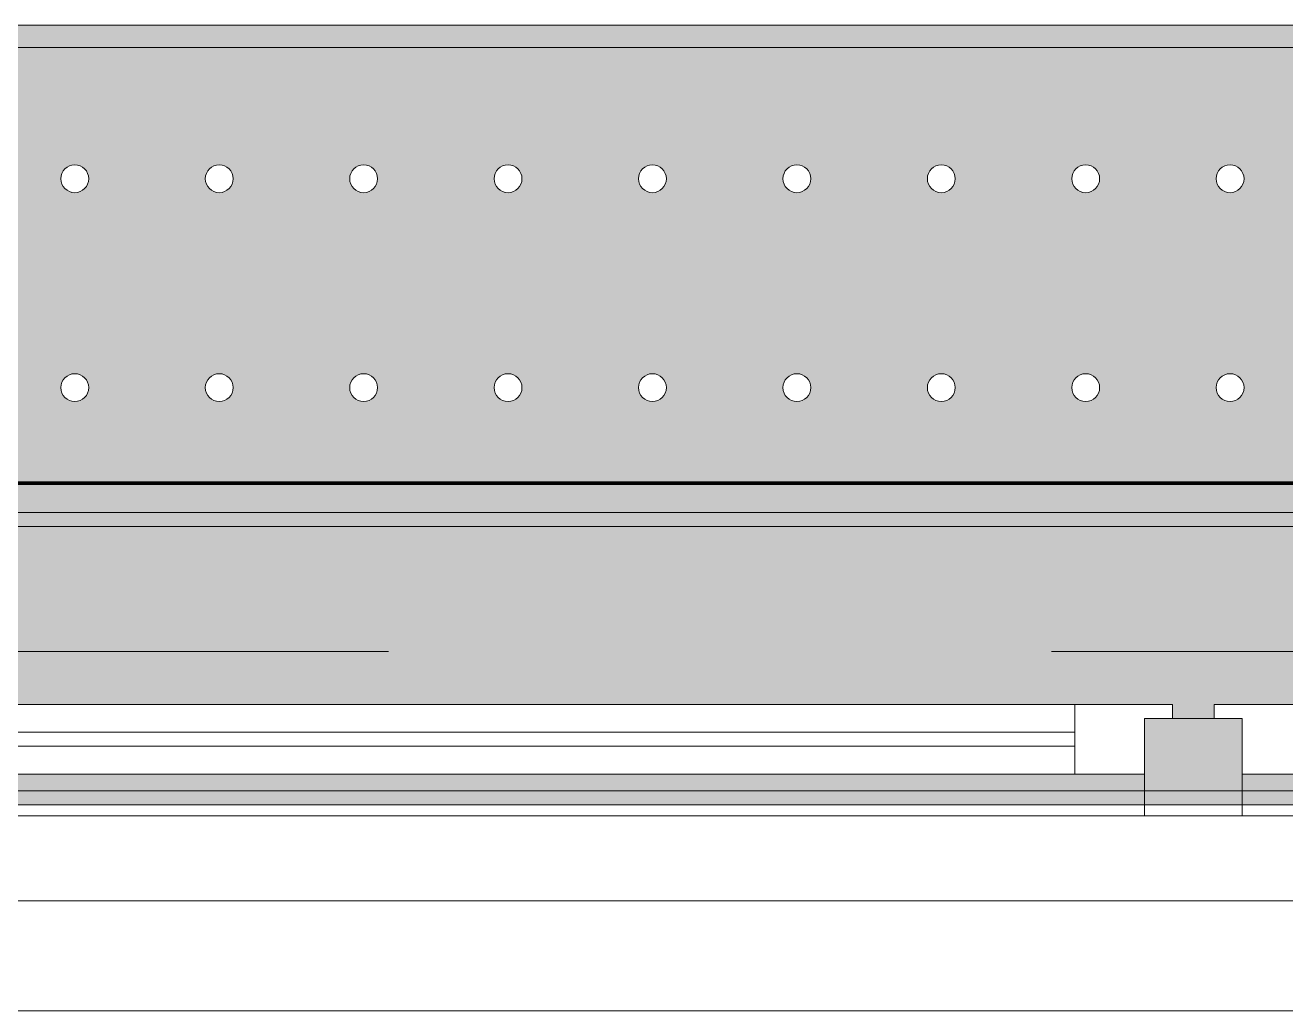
# Model space of a CAD drawing. Header units: millimetres. Extents: x 35157 to 232994, y -8553 to 29000.
# Drawn here: x 54706 to 55611, y -258 to 450 of the extents above; entities that cross this region are included whole.
import ezdxf

# ---------------------------------------------------------------- set-up
doc = ezdxf.new("R2010")
doc.units = ezdxf.units.MM
doc.linetypes.add('Осевая', pattern=[3175, 635, -476.25, 1587.5, -476.25])
for name, color, linetype, lineweight in [('A-GLAZ', 7, 'Continuous', 9), ('A-GLAZ-1', 7, 'Continuous', 13), ('A-WALL', 7, 'Continuous', 9), ('I-WALL', 7, 'Continuous', 9), ('Оси-2', 7, 'Осевая', 9)]:
    doc.layers.add(name, color=color, linetype=linetype, lineweight=lineweight)
for name, color, linetype, lineweight, true_color in [('A-WALL-1', 7, 'Continuous', 9, 0xc0c0c0), ('I-WALL-5', 7, 'Continuous', 9, 0xc0c0c0), ('I-WALL-6', 7, 'Continuous', 9, 0xcbc7bf), ('I-WALL-9', 7, 'Continuous', 80, 0xff80c0), ('S-WALL-ANLY', 7, 'Continuous', 13, 0x008040), ('Знаки-1', 7, 'Continuous', 9, 0xc1bbaf), ('Знаки-3', 9, 'Continuous', 9, 0x808080), ('Знаки-4', 7, 'Continuous', 9, 0xaba79f), ('Знаки-5', 7, 'Continuous', 9, 0xd1cabb), ('Знаки-6', 7, 'Continuous', 9, 0xccc5b7), ('Знаки-7', 7, 'Continuous', 9, 0xd5cdbe), ('Знаки-8', 7, 'Continuous', 9, 0xd4ccbd)]:
    doc.layers.add(name, color=color, linetype=linetype, lineweight=lineweight, true_color=true_color)
doc.layers.add('Знаки-2', color=7, linetype='Continuous', lineweight=9, transparency=0.5)

# ---------------------------------------------------------------- blocks, each defined once
blk = doc.blocks.new('120_Окно_СКБ_2Ст - 120_Окно_СКБ_2Ст 3100х2500 _мал_ створка слева-2_-V22-План отделки стен 2 этажа в осях 12-23')
at = {"layer": 'A-GLAZ'}
for p, q in [((1550, -57), (-1550, -57)), ((-600, -107), (1430, -107)), ((1430, -117), (-600, -117)), ((-700, -127), (-670, -127))]:
    blk.add_line(p, q, dxfattribs=at)
at = {"layer": 'A-GLAZ-1'}
for p, q in [((-720, -127), (-720, -57)), ((-720, -57), (-650, -57)), ((-650, -57), (-650, -127)), ((-720, -87), (-1480, -87)), ((-720, -127), (-720, -87)), ((1480, -87), (-650, -87)), ((-650, -87), (-650, -127)), ((-600, -137), (-600, -87)), ((-650, -127), (-720, -127)), ((-700, -127), (-720, -127)), ((-700, -137), (-700, -127)), ((-650, -127), (-670, -127)), ((-670, -127), (-670, -137)), ((-1500, -137), (-700, -137)), ((-700, -137), (-1500, -137)), ((-670, -137), (1500, -137)), ((1500, -137), (-670, -137))]:
    blk.add_line(p, q, dxfattribs=at)
blk = doc.blocks.new('Зашивка радиатора_ с перфорацией М6 - Зашивка радиатора_ с перфорацией М6-V46-План отделки стен 2 этажа в осях 12-23')
at = {"layer": 'Знаки-2'}
h = blk.add_hatch(color=256, dxfattribs=at)
h.paths.add_polyline_path([(2690, 380), (-370, 380), (-370, 180), (2690, 180), (2690, 357.94)])
h.paths.add_polyline_path([(-210, 357.94), (440.21, 357.94), (440.21, 317.94), (460.21, 317.94), (460.21, 307.94), (-339.79, 307.94), (-339.79, 317.94), (-319.79, 317.94), (-319.79, 357.94)])
h.paths.add_polyline_path([(915.25, 357.94), (2640.21, 357.94), (2640.21, 317.94), (2660.21, 317.94), (2660.21, 307.94), (490.21, 307.94), (490.21, 317.94), (510.21, 317.94), (510.21, 357.94), (540.17, 357.94)])
h = blk.add_hatch(color=256, dxfattribs=at)
h.paths.add_polyline_path([(-370, 180), (-369.79, 169.94), (-231.49, 169.94), (-369.79, 179.99)])
h.paths.add_polyline_path([(2415.58, 180), (-370, 180), (-369.79, 179.99), (-219.84, 169.94), (2690, 169.94), (2690, 180), (2603.12, 180)])
h.paths.add_polyline_path([(-305.3, 149.94), (-369.79, 148.94), (-369.79, -179.82), (-369.79, -179.91), (-369.79, -179.92), (-369.79, -179.94), (2690, -179.94), (2690, 149.94), (-304.18, 149.94)])
h.paths.add_polyline_path([(2108.75, 90.35), (2113.75, 89.02), (2117.41, 85.35), (2118.75, 80.35), (2117.41, 75.35), (2113.75, 71.69), (2108.75, 70.35), (2103.75, 71.69), (2100.09, 75.35), (2098.75, 80.35), (2100.09, 85.35), (2103.75, 89.02), (2106.16, 90.01)])
h.paths.add_polyline_path([(2627.5, 90.35), (2632.5, 89.02), (2636.16, 85.35), (2637.5, 80.35), (2636.16, 75.35), (2632.5, 71.69), (2627.5, 70.35), (2622.5, 71.69), (2618.84, 75.35), (2617.5, 80.35), (2618.84, 85.35), (2622.5, 89.02), (2624.91, 90.01)])
h.paths.add_polyline_path([(1382.5, 90.35), (1387.5, 89.02), (1391.16, 85.35), (1392.5, 80.35), (1391.16, 75.35), (1387.5, 71.69), (1382.5, 70.35), (1377.5, 71.69), (1373.84, 75.35), (1372.5, 80.35), (1373.84, 85.35), (1377.5, 89.02), (1379.91, 90.01)])
h.paths.add_polyline_path([(1175, 90.35), (1180, 89.02), (1183.66, 85.35), (1185, 80.35), (1183.66, 75.35), (1180, 71.69), (1175, 70.35), (1170, 71.69), (1166.34, 75.35), (1165, 80.35), (1166.34, 85.35), (1170, 89.02), (1172.41, 90.01)])
h.paths.add_polyline_path([(1278.75, 90.35), (1283.75, 89.02), (1287.41, 85.35), (1288.75, 80.35), (1287.41, 75.35), (1283.75, 71.69), (1278.75, 70.35), (1273.75, 71.69), (1270.09, 75.35), (1268.75, 80.35), (1270.09, 85.35), (1273.75, 89.02), (1276.16, 90.01)])
h.paths.add_polyline_path([(2420, 90.35), (2425, 89.02), (2428.66, 85.35), (2430, 80.35), (2428.66, 75.35), (2425, 71.69), (2420, 70.35), (2415, 71.69), (2411.34, 75.35), (2410, 80.35), (2411.34, 85.35), (2415.58, 89.26), (2417.41, 90.01)])
h.paths.add_polyline_path([(1071.25, 90.35), (1076.25, 89.02), (1079.91, 85.35), (1081.25, 80.35), (1079.91, 75.35), (1076.25, 71.69), (1071.25, 70.35), (1066.25, 71.69), (1062.59, 75.35), (1061.25, 80.35), (1062.59, 85.35), (1066.25, 89.02), (1068.66, 90.01)])
h.paths.add_polyline_path([(2212.5, 90.35), (2217.5, 89.02), (2221.16, 85.35), (2222.5, 80.35), (2221.16, 75.35), (2217.5, 71.69), (2212.5, 70.35), (2207.5, 71.69), (2203.84, 75.35), (2202.5, 80.35), (2203.84, 85.35), (2207.5, 89.02), (2209.91, 90.01)])
h.paths.add_polyline_path([(2005, 90.35), (2010, 89.02), (2013.66, 85.35), (2015, 80.35), (2013.66, 75.35), (2010, 71.69), (2005, 70.35), (2000, 71.69), (1996.34, 75.35), (1995, 80.35), (1996.34, 85.35), (2000, 89.02), (2002.41, 90.01)])
h.paths.add_polyline_path([(1693.75, 90.35), (1698.75, 89.02), (1702.41, 85.35), (1703.75, 80.35), (1702.41, 75.35), (1698.75, 71.69), (1693.75, 70.35), (1688.75, 71.69), (1685.09, 75.35), (1683.75, 80.35), (1685.09, 85.35), (1688.75, 89.02), (1691.16, 90.01)])
h.paths.add_polyline_path([(1901.25, 90.35), (1906.25, 89.02), (1909.91, 85.35), (1911.25, 80.35), (1909.91, 75.35), (1906.25, 71.69), (1901.25, 70.35), (1896.25, 71.69), (1892.59, 75.35), (1891.25, 80.35), (1892.59, 85.35), (1896.25, 89.02), (1898.66, 90.01)])
h.paths.add_polyline_path([(863.75, 90.35), (868.75, 89.02), (872.41, 85.35), (873.75, 80.35), (872.41, 75.35), (868.75, 71.69), (863.75, 70.35), (858.75, 71.69), (855.09, 75.35), (853.75, 80.35), (855.09, 85.35), (858.75, 89.02), (861.16, 90.01)])
h.paths.add_polyline_path([(2523.75, 90.35), (2528.75, 89.02), (2532.41, 85.35), (2533.75, 80.35), (2532.41, 75.35), (2528.75, 71.69), (2523.75, 70.35), (2518.75, 71.69), (2515.09, 75.35), (2513.75, 80.35), (2515.09, 85.35), (2518.75, 89.02), (2521.16, 90.01)])
h.paths.add_polyline_path([(1797.5, 90.35), (1802.5, 89.02), (1806.16, 85.35), (1807.5, 80.35), (1806.16, 75.35), (1802.5, 71.69), (1797.5, 70.35), (1792.5, 71.69), (1788.84, 75.35), (1787.5, 80.35), (1788.84, 85.35), (1792.5, 89.02), (1794.91, 90.01)])
h.paths.add_polyline_path([(1486.25, 90.35), (1491.25, 89.02), (1494.91, 85.35), (1496.25, 80.35), (1494.91, 75.35), (1491.25, 71.69), (1486.25, 70.35), (1481.25, 71.69), (1477.59, 75.35), (1476.25, 80.35), (1477.88, 85.73), (1481.25, 89.02), (1483.66, 90.01)])
h.paths.add_polyline_path([(1590, 90.35), (1595, 89.02), (1598.66, 85.35), (1600, 80.35), (1598.66, 75.35), (1595, 71.69), (1590, 70.35), (1585, 71.69), (1581.34, 75.35), (1580, 80.35), (1581.34, 85.35), (1585, 89.02), (1587.41, 90.01)])
h.paths.add_polyline_path([(2316.25, 90.35), (2321.25, 89.02), (2324.91, 85.35), (2326.25, 80.35), (2324.91, 75.35), (2321.25, 71.69), (2316.25, 70.35), (2311.25, 71.69), (2307.59, 75.35), (2306.25, 80.35), (2307.59, 85.35), (2311.25, 89.02), (2313.66, 90.01)])
h.paths.add_polyline_path([(967.5, 90.35), (972.5, 89.02), (976.16, 85.35), (977.5, 80.35), (976.16, 75.35), (972.5, 71.69), (967.5, 70.35), (962.5, 71.69), (958.84, 75.35), (957.5, 80.35), (958.84, 85.35), (962.5, 89.02), (964.91, 90.01)])
h.paths.add_polyline_path([(-70, 90.35), (-65, 89.02), (-61.34, 85.35), (-60, 80.35), (-61.34, 75.35), (-65, 71.69), (-70, 70.35), (-75, 71.69), (-78.66, 75.35), (-80, 80.35), (-78.66, 85.35), (-75, 89.02), (-72.59, 90.01)])
h.paths.add_polyline_path([(241.25, 90.35), (246.25, 89.02), (249.91, 85.35), (251.25, 80.35), (249.91, 75.35), (246.25, 71.69), (241.25, 70.35), (236.25, 71.69), (232.59, 75.35), (231.25, 80.35), (232.59, 85.35), (236.25, 89.02), (238.66, 90.01)])
h.paths.add_polyline_path([(760, 90.35), (765, 89.02), (768.66, 85.35), (770, 80.35), (768.66, 75.35), (765, 71.69), (760, 70.35), (755, 71.69), (751.34, 75.35), (750, 80.35), (751.34, 85.35), (755, 89.02), (757.41, 90.01)])
h.paths.add_polyline_path([(552.5, 90.35), (557.5, 89.02), (561.16, 85.35), (562.5, 80.35), (561.16, 75.35), (557.5, 71.69), (552.5, 70.35), (547.5, 71.69), (543.84, 75.35), (542.5, 80.35), (543.84, 85.35), (547.5, 89.02), (549.91, 90.01)])
h.paths.add_polyline_path([(656.25, 90.35), (661.25, 89.02), (664.91, 85.35), (666.25, 80.35), (664.91, 75.35), (661.25, 71.69), (656.25, 70.35), (651.25, 71.69), (647.59, 75.35), (646.25, 80.35), (647.59, 85.35), (651.25, 89.02), (653.66, 90.01)])
h.paths.add_polyline_path([(137.5, 90.35), (142.5, 89.02), (146.16, 85.35), (147.5, 80.35), (146.16, 75.35), (142.5, 71.69), (137.5, 70.35), (132.5, 71.69), (128.84, 75.35), (127.5, 80.35), (128.84, 85.35), (132.5, 89.02), (134.91, 90.01)])
h.paths.add_polyline_path([(345, 90.35), (350, 89.02), (353.66, 85.35), (355, 80.35), (353.66, 75.35), (350, 71.69), (345, 70.35), (340, 71.69), (336.34, 75.35), (335, 80.35), (336.34, 85.35), (340, 89.02), (342.41, 90.01)])
h.paths.add_polyline_path([(-173.75, 90.35), (-168.75, 89.02), (-165.09, 85.35), (-163.75, 80.35), (-165.09, 75.35), (-168.75, 71.69), (-173.75, 70.35), (-178.75, 71.69), (-182.41, 75.35), (-183.75, 80.35), (-182.41, 85.35), (-178.75, 89.02), (-176.34, 90.01)])
h.paths.add_polyline_path([(448.75, 90.35), (453.75, 89.02), (457.41, 85.35), (458.75, 80.35), (457.41, 75.35), (453.75, 71.69), (448.75, 70.35), (443.75, 71.69), (440.09, 75.35), (438.75, 80.35), (440.09, 85.35), (443.75, 89.02), (446.16, 90.01)])
h.paths.add_polyline_path([(-277.5, 90.35), (-272.5, 89.02), (-268.84, 85.35), (-267.5, 80.35), (-268.84, 75.35), (-272.5, 71.69), (-277.5, 70.35), (-282.5, 71.69), (-286.16, 75.35), (-287.5, 80.35), (-286.16, 85.35), (-282.5, 89.02), (-280.09, 90.01)])
h.paths.add_polyline_path([(33.75, 90.35), (38.75, 89.02), (42.41, 85.35), (43.75, 80.35), (42.41, 75.35), (38.75, 71.69), (33.75, 70.35), (28.75, 71.69), (25.09, 75.35), (23.75, 80.35), (25.09, 85.35), (28.75, 89.02), (31.16, 90.01)])
h.paths.add_polyline_path([(1382.5, -59.65), (1387.5, -60.98), (1391.16, -64.65), (1392.5, -69.65), (1391.16, -74.65), (1387.5, -78.31), (1382.5, -79.65), (1377.5, -78.31), (1373.84, -74.65), (1372.5, -69.65), (1373.84, -64.65), (1377.5, -60.98), (1379.91, -59.99)])
h.paths.add_polyline_path([(2212.5, -59.65), (2217.5, -60.98), (2221.16, -64.65), (2222.5, -69.65), (2221.16, -74.65), (2217.5, -78.31), (2212.5, -79.65), (2207.5, -78.31), (2203.84, -74.65), (2202.5, -69.65), (2203.84, -64.65), (2207.5, -60.98), (2209.91, -59.99)])
h.paths.add_polyline_path([(1590, -59.65), (1595, -60.98), (1598.66, -64.65), (1600, -69.65), (1598.66, -74.65), (1595, -78.31), (1590, -79.65), (1585, -78.31), (1581.34, -74.65), (1580, -69.65), (1581.34, -64.65), (1585, -60.98), (1587.41, -59.99)])
h.paths.add_polyline_path([(2005, -59.65), (2010, -60.98), (2013.66, -64.65), (2015, -69.65), (2013.66, -74.65), (2010, -78.31), (2005, -79.65), (2000, -78.31), (1996.34, -74.65), (1995, -69.65), (1996.34, -64.65), (2000, -60.98), (2002.41, -59.99)])
h.paths.add_polyline_path([(1797.5, -59.65), (1802.5, -60.98), (1806.16, -64.65), (1807.5, -69.65), (1806.16, -74.65), (1802.5, -78.31), (1797.5, -79.65), (1792.5, -78.31), (1788.84, -74.65), (1787.5, -69.65), (1788.84, -64.65), (1792.5, -60.98), (1794.91, -59.99)])
h.paths.add_polyline_path([(1175, -59.65), (1180, -60.98), (1183.66, -64.65), (1185, -69.65), (1183.66, -74.65), (1180, -78.31), (1175, -79.65), (1170, -78.31), (1166.34, -74.65), (1165, -69.65), (1166.34, -64.65), (1170, -60.98), (1172.41, -59.99)])
h.paths.add_polyline_path([(2523.75, -59.65), (2528.75, -60.98), (2532.41, -64.65), (2533.75, -69.65), (2532.41, -74.65), (2528.75, -78.31), (2523.75, -79.65), (2518.75, -78.31), (2515.09, -74.65), (2513.75, -69.65), (2515.09, -64.65), (2518.75, -60.98), (2521.16, -59.99)])
h.paths.add_polyline_path([(2627.5, -59.65), (2632.5, -60.98), (2636.16, -64.65), (2637.5, -69.65), (2636.16, -74.65), (2632.5, -78.31), (2627.5, -79.65), (2622.5, -78.31), (2618.84, -74.65), (2617.5, -69.65), (2618.84, -64.65), (2622.5, -60.98), (2624.91, -59.99)])
h.paths.add_polyline_path([(1486.25, -59.65), (1491.25, -60.98), (1494.91, -64.65), (1496.25, -69.65), (1494.91, -74.65), (1491.25, -78.31), (1486.25, -79.65), (1481.25, -78.31), (1477.59, -74.65), (1476.25, -69.65), (1477.88, -64.27), (1481.25, -60.98), (1483.66, -59.99)])
h.paths.add_polyline_path([(2108.75, -59.65), (2113.75, -60.98), (2117.41, -64.65), (2118.75, -69.65), (2117.41, -74.65), (2113.75, -78.31), (2108.75, -79.65), (2103.75, -78.31), (2100.09, -74.65), (2098.75, -69.65), (2100.09, -64.65), (2103.75, -60.98), (2106.16, -59.99)])
h.paths.add_polyline_path([(2316.25, -59.65), (2321.81, -61.42), (2324.91, -64.65), (2326.25, -69.65), (2324.91, -74.65), (2321.25, -78.31), (2316.25, -79.65), (2311.25, -78.31), (2307.59, -74.65), (2306.25, -69.65), (2307.59, -64.65), (2311.25, -60.98), (2313.66, -59.99)])
h.paths.add_polyline_path([(1693.75, -59.65), (1698.75, -60.98), (1702.41, -64.65), (1703.75, -69.65), (1702.41, -74.65), (1698.75, -78.31), (1693.75, -79.65), (1688.75, -78.31), (1685.09, -74.65), (1683.75, -69.65), (1685.09, -64.65), (1688.75, -60.98), (1691.16, -59.99)])
h.paths.add_polyline_path([(1901.25, -59.65), (1906.25, -60.98), (1909.91, -64.65), (1911.25, -69.65), (1909.91, -74.65), (1906.25, -78.31), (1901.25, -79.65), (1896.25, -78.31), (1892.59, -74.65), (1891.25, -69.65), (1892.59, -64.65), (1896.25, -60.98), (1898.66, -59.99)])
h.paths.add_polyline_path([(863.75, -59.65), (868.75, -60.98), (872.41, -64.65), (873.75, -69.65), (872.41, -74.65), (868.75, -78.31), (863.75, -79.65), (858.75, -78.31), (855.09, -74.65), (853.75, -69.65), (855.09, -64.65), (858.75, -60.98), (861.16, -59.99)])
h.paths.add_polyline_path([(1278.75, -59.65), (1283.75, -60.98), (1287.41, -64.65), (1288.75, -69.65), (1287.41, -74.65), (1283.75, -78.31), (1278.75, -79.65), (1273.75, -78.31), (1270.09, -74.65), (1268.75, -69.65), (1270.09, -64.65), (1273.75, -60.98), (1276.16, -59.99)])
h.paths.add_polyline_path([(1071.25, -59.65), (1076.25, -60.98), (1079.91, -64.65), (1081.25, -69.65), (1079.91, -74.65), (1076.25, -78.31), (1071.25, -79.65), (1066.25, -78.31), (1062.59, -74.65), (1061.25, -69.65), (1062.59, -64.65), (1066.25, -60.98), (1068.66, -59.99)])
h.paths.add_polyline_path([(2420, -59.65), (2425, -60.98), (2428.66, -64.65), (2430, -69.65), (2428.66, -74.65), (2425, -78.31), (2420, -79.65), (2415, -78.31), (2411.34, -74.65), (2410, -69.65), (2411.34, -64.65), (2415.58, -60.74), (2417.41, -59.99)])
h.paths.add_polyline_path([(760, -59.65), (765, -60.98), (768.66, -64.65), (770, -69.65), (768.66, -74.65), (765, -78.31), (760, -79.65), (755, -78.31), (751.34, -74.65), (750, -69.65), (751.34, -64.65), (755, -60.98), (757.41, -59.99)])
h.paths.add_polyline_path([(967.5, -59.65), (972.5, -60.98), (976.16, -64.65), (977.5, -69.65), (976.16, -74.65), (972.5, -78.31), (967.5, -79.65), (962.5, -78.31), (958.84, -74.65), (957.5, -69.65), (958.84, -64.65), (962.5, -60.98), (964.91, -59.99)])
h.paths.add_polyline_path([(-70, -59.65), (-65, -60.98), (-61.34, -64.65), (-60, -69.65), (-61.34, -74.65), (-65, -78.31), (-70, -79.65), (-75, -78.31), (-78.66, -74.65), (-80, -69.65), (-78.66, -64.65), (-75, -60.98), (-72.59, -59.99)])
h.paths.add_polyline_path([(552.5, -59.65), (557.5, -60.98), (561.16, -64.65), (562.5, -69.65), (561.16, -74.65), (557.5, -78.31), (552.5, -79.65), (547.5, -78.31), (543.84, -74.65), (542.5, -69.65), (543.84, -64.65), (547.5, -60.98), (549.91, -59.99)])
h.paths.add_polyline_path([(345, -59.65), (350, -60.98), (353.66, -64.65), (355, -69.65), (353.66, -74.65), (350, -78.31), (345, -79.65), (340, -78.31), (336.34, -74.65), (335, -69.65), (336.34, -64.65), (340, -60.98), (342.41, -59.99)])
h.paths.add_polyline_path([(137.5, -59.65), (142.5, -60.98), (146.16, -64.65), (147.5, -69.65), (146.16, -74.65), (142.5, -78.31), (137.5, -79.65), (132.5, -78.31), (128.84, -74.65), (127.5, -69.65), (128.84, -64.65), (132.5, -60.98), (134.91, -59.99)])
h.paths.add_polyline_path([(33.75, -59.65), (38.75, -60.98), (42.41, -64.65), (43.75, -69.65), (42.41, -74.65), (38.75, -78.31), (33.75, -79.65), (28.75, -78.31), (25.09, -74.65), (23.75, -69.65), (25.09, -64.65), (28.75, -60.98), (31.16, -59.99)])
h.paths.add_polyline_path([(-173.75, -59.65), (-168.75, -60.98), (-165.09, -64.65), (-163.75, -69.65), (-165.09, -74.65), (-168.75, -78.31), (-173.75, -79.65), (-178.75, -78.31), (-182.41, -74.65), (-183.75, -69.65), (-182.41, -64.65), (-178.75, -60.98), (-176.34, -59.99)])
h.paths.add_polyline_path([(241.25, -59.65), (246.25, -60.98), (249.91, -64.65), (251.25, -69.65), (249.91, -74.65), (246.25, -78.31), (241.25, -79.65), (236.25, -78.31), (232.59, -74.65), (231.25, -69.65), (232.59, -64.65), (236.25, -60.98), (238.66, -59.99)])
h.paths.add_polyline_path([(448.75, -59.65), (453.75, -60.98), (457.41, -64.65), (458.75, -69.65), (457.41, -74.65), (453.75, -78.31), (448.75, -79.65), (443.75, -78.31), (440.09, -74.65), (438.75, -69.65), (440.09, -64.65), (443.75, -60.98), (446.4, -59.95)])
h.paths.add_polyline_path([(-277.5, -59.65), (-272.5, -60.98), (-268.84, -64.65), (-267.5, -69.65), (-268.84, -74.65), (-272.5, -78.31), (-277.5, -79.65), (-282.5, -78.31), (-286.16, -74.65), (-287.5, -69.65), (-286.16, -64.65), (-282.5, -60.98), (-280.09, -59.99)])
h.paths.add_polyline_path([(656.25, -59.65), (661.25, -60.98), (664.91, -64.65), (666.25, -69.65), (664.91, -74.65), (661.25, -78.31), (656.25, -79.65), (651.25, -78.31), (647.59, -74.65), (646.25, -69.65), (647.59, -64.65), (651.25, -60.98), (653.66, -59.99)])
for points in [[(2682.15, -163.94), (-369.79, -163.94), (-369.79, -179.92), (-369.79, -179.94), (2690, -179.94), (2689.47, -163.94), (2682.38, -163.94)], [(440, -163.94), (440.68, -179.94), (480, -179.94), (479.32, -163.94), (440.68, -163.94)], [(440, -163.94), (440.68, -179.94), (480, -179.94), (479.32, -163.94), (440.68, -163.94)], [(460, -163.94), (450, -163.94), (450.34, -179.94), (470, -179.94), (469.66, -163.94), (462.59, -163.94)], [(460, -163.94), (450, -163.94), (450.34, -179.94), (470, -179.94), (469.66, -163.94), (462.59, -163.94)], [(560, -163.94), (540, -163.94), (540.68, -179.94), (580, -179.94), (579.32, -163.94), (565.18, -163.94)], [(555, -163.94), (540, -163.94), (540.68, -179.94), (580, -179.94), (579.32, -163.94), (557.41, -163.94)], [(560, -163.94), (550, -163.94), (550.34, -179.94), (570, -179.94), (569.66, -163.94), (562.59, -163.94)], [(560, -163.94), (550, -163.94), (550.34, -179.94), (570, -179.94), (569.66, -163.94), (562.59, -163.94)], [(665, -163.94), (640, -163.94), (640.68, -179.94), (680, -179.94), (679.32, -163.94), (665.18, -163.94)], [(665, -163.94), (640, -163.94), (640.68, -179.94), (680, -179.94), (679.32, -163.94), (665.18, -163.94)], [(660, -163.94), (650, -163.94), (650.34, -179.94), (670, -179.94), (669.66, -163.94), (662.59, -163.94)], [(660, -163.94), (650, -163.94), (650.34, -179.94), (670, -179.94), (669.66, -163.94), (662.59, -163.94)], [(760, -163.94), (740, -163.94), (740.68, -179.94), (780, -179.94), (779.32, -163.94), (765.18, -163.94)], [(765, -163.94), (740, -163.94), (740.68, -179.94), (780, -179.94), (779.32, -163.94), (765.18, -163.94)], [(760, -163.94), (750, -163.94), (750.34, -179.94), (770, -179.94), (769.66, -163.94), (762.59, -163.94)], [(760, -163.94), (750, -163.94), (750.34, -179.94), (770, -179.94), (769.66, -163.94), (762.59, -163.94)], [(863.75, -163.94), (840, -163.94), (840.68, -179.94), (880, -179.94), (879.32, -163.94), (865.18, -163.94)], [(865, -163.94), (840, -163.94), (840.68, -179.94), (880, -179.94), (879.32, -163.94), (865.18, -163.94)], [(860, -163.94), (850, -163.94), (850.34, -179.94), (870, -179.94), (869.66, -163.94), (862.59, -163.94)], [(860, -163.94), (850, -163.94), (850.34, -179.94), (870, -179.94), (869.66, -163.94), (862.59, -163.94)], [(955, -163.94), (940, -163.94), (940.68, -179.94), (980, -179.94), (979.32, -163.94), (957.41, -163.94)], [(965, -163.94), (940, -163.94), (940.68, -179.94), (980, -179.94), (979.32, -163.94), (965.18, -163.94)], [(960, -163.94), (950, -163.94), (950.34, -179.94), (970, -179.94), (969.66, -163.94), (962.59, -163.94)], [(960, -163.94), (950, -163.94), (950.34, -179.94), (970, -179.94), (969.66, -163.94), (962.59, -163.94)], [(1060, -163.94), (1040, -163.94), (1040.68, -179.94), (1080, -179.94), (1079.32, -163.94), (1065.18, -163.94)], [(1055, -163.94), (1040, -163.94), (1040.68, -179.94), (1080, -179.94), (1079.32, -163.94), (1057.41, -163.94)], [(1060, -163.94), (1050, -163.94), (1050.34, -179.94), (1070, -179.94), (1069.66, -163.94), (1062.59, -163.94)], [(1060, -163.94), (1050, -163.94), (1050.34, -179.94), (1070, -179.94), (1069.66, -163.94), (1062.59, -163.94)], [(1160, -163.94), (1140, -163.94), (1140.68, -179.94), (1180, -179.94), (1179.32, -163.94), (1165.18, -163.94)], [(1155, -163.94), (1140, -163.94), (1140.68, -179.94), (1180, -179.94), (1179.32, -163.94), (1157.41, -163.94)], [(1160, -163.94), (1150, -163.94), (1150.34, -179.94), (1170, -179.94), (1169.66, -163.94), (1162.59, -163.94)], [(1160, -163.94), (1150, -163.94), (1150.34, -179.94), (1170, -179.94), (1169.66, -163.94), (1162.59, -163.94)], [(1265, -163.94), (1240, -163.94), (1240.68, -179.94), (1280, -179.94), (1279.32, -163.94), (1265.18, -163.94)], [(1265, -163.94), (1240, -163.94), (1240.68, -179.94), (1280, -179.94), (1279.32, -163.94), (1265.18, -163.94)], [(1260, -163.94), (1250, -163.94), (1250.34, -179.94), (1270, -179.94), (1269.66, -163.94), (1262.59, -163.94)], [(1260, -163.94), (1250, -163.94), (1250.34, -179.94), (1270, -179.94), (1269.66, -163.94), (1262.59, -163.94)]]:
    blk.add_hatch(color=256, dxfattribs=at).paths.add_polyline_path(points)
at = {"layer": 'Знаки-1'}
for p, q in [((2690, 180), (-370, 180)), ((-370, 180), (2690, 180)), ((440, -163.94), (380, -163.94)), ((440, -163.94), (480, -163.94)), ((480, -163.94), (440, -163.94)), ((540, -163.94), (480, -163.94)), ((540, -163.94), (550, -163.94)), ((580, -163.94), (540, -163.94)), ((550, -163.94), (570, -163.94)), ((570, -163.94), (580, -163.94)), ((640, -163.94), (580, -163.94)), ((640, -163.94), (650, -163.94)), ((650, -163.94), (640, -163.94)), ((650, -163.94), (670, -163.94)), ((670, -163.94), (650, -163.94)), ((670, -163.94), (680, -163.94)), ((680, -163.94), (670, -163.94)), ((740, -163.94), (680, -163.94)), ((740, -163.94), (780, -163.94)), ((780, -163.94), (740, -163.94)), ((840, -163.94), (780, -163.94)), ((840, -163.94), (880, -163.94)), ((880, -163.94), (840, -163.94)), ((940, -163.94), (880, -163.94)), ((940, -163.94), (950, -163.94)), ((950, -163.94), (940, -163.94)), ((950, -163.94), (970, -163.94)), ((970, -163.94), (950, -163.94)), ((970, -163.94), (980, -163.94)), ((980, -163.94), (970, -163.94)), ((1040, -163.94), (980, -163.94)), ((1040, -163.94), (1080, -163.94)), ((1080, -163.94), (1040, -163.94)), ((1140, -163.94), (1080, -163.94)), ((1140, -163.94), (1180, -163.94)), ((1180, -163.94), (1140, -163.94)), ((1240, -163.94), (1180, -163.94)), ((1240, -163.94), (1250, -163.94)), ((1250, -163.94), (1240, -163.94)), ((1250, -163.94), (1270, -163.94)), ((1270, -163.94), (1250, -163.94)), ((1270, -163.94), (1280, -163.94)), ((1280, -163.94), (1270, -163.94)), ((1340, -163.94), (1280, -163.94)), ((380, -179.94), (440, -179.94)), ((440, -179.94), (480, -179.94)), ((480, -179.94), (440, -179.94)), ((480, -179.94), (540, -179.94)), ((540, -179.94), (570, -179.94)), ((580, -179.94), (540, -179.94)), ((570, -179.94), (580, -179.94)), ((580, -179.94), (640, -179.94)), ((640, -179.94), (650, -179.94)), ((650, -179.94), (640, -179.94)), ((650, -179.94), (670, -179.94)), ((670, -179.94), (650, -179.94)), ((670, -179.94), (680, -179.94)), ((680, -179.94), (670, -179.94)), ((680, -179.94), (740, -179.94)), ((740, -179.94), (780, -179.94)), ((750, -179.94), (740, -179.94)), ((770, -179.94), (750, -179.94)), ((780, -179.94), (770, -179.94)), ((780, -179.94), (840, -179.94)), ((840, -179.94), (880, -179.94)), ((880, -179.94), (840, -179.94)), ((880, -179.94), (940, -179.94)), ((940, -179.94), (950, -179.94)), ((950, -179.94), (940, -179.94)), ((950, -179.94), (970, -179.94)), ((970, -179.94), (950, -179.94)), ((970, -179.94), (980, -179.94)), ((980, -179.94), (970, -179.94)), ((980, -179.94), (1040, -179.94)), ((1040, -179.94), (1080, -179.94)), ((1080, -179.94), (1040, -179.94)), ((1080, -179.94), (1140, -179.94)), ((1140, -179.94), (1180, -179.94)), ((1180, -179.94), (1140, -179.94)), ((1180, -179.94), (1240, -179.94)), ((1240, -179.94), (1250, -179.94)), ((1250, -179.94), (1240, -179.94)), ((1250, -179.94), (1270, -179.94)), ((1270, -179.94), (1250, -179.94)), ((1270, -179.94), (1280, -179.94)), ((1280, -179.94), (1270, -179.94)), ((1280, -179.94), (1340, -179.94))]:
    blk.add_line(p, q, dxfattribs=at)
at = {"layer": 'Знаки-3'}
for p, q in [((2690, 380), (-370, 380)), ((-370, 180), (2690, 180)), ((2690, 180), (-370, 180)), ((-369.79, -179.94), (2690, -179.94))]:
    blk.add_line(p, q, dxfattribs=at)
for centre, start, end in [((448.75, 80.35), 0, 180), ((552.5, 80.35), 0, 180), ((656.25, 80.35), 0, 180), ((760, 80.35), 0, 180), ((863.75, 80.35), 0, 180), ((967.5, 80.35), 0, 180), ((1071.25, 80.35), 0, 180), ((1175, 80.35), 0, 180), ((1278.75, 80.35), 0, 180), ((448.75, 80.35), 180, 0), ((552.5, 80.35), 180, 360), ((656.25, 80.35), 180, 0), ((760, 80.35), 180, 0), ((863.75, 80.35), 180, 0), ((967.5, 80.35), 180, 0), ((1071.25, 80.35), 180, 0), ((1175, 80.35), 180, 0), ((1278.75, 80.35), 180, 0), ((448.75, -69.65), 0, 180), ((552.5, -69.65), 0, 180), ((656.25, -69.65), 0, 180), ((760, -69.65), 0, 180), ((863.75, -69.65), 0, 180), ((967.5, -69.65), 0, 180), ((1071.25, -69.65), 0, 180), ((1175, -69.65), 0, 180), ((1278.75, -69.65), 0, 180), ((448.75, -69.65), 180, 0), ((552.5, -69.65), 180, 0), ((656.25, -69.65), 180, 0), ((760, -69.65), 180, 0), ((863.75, -69.65), 180, 0), ((967.5, -69.65), 180, 0), ((1071.25, -69.65), 180, 0), ((1175, -69.65), 180, 0), ((1278.75, -69.65), 180, 0)]:
    blk.add_arc(centre, 10, start, end, dxfattribs=at)
at = {"layer": 'Знаки-4'}
for p, q in [((-370, 380), (2690, 380)), ((-322.14, -163.94), (2646.93, -163.94)), ((2690, -179.94), (-369.79, -179.94)), ((2689.47, -179.94), (-369.79, -179.94))]:
    blk.add_line(p, q, dxfattribs=at)
for centre, start, end in [((448.75, 80.35), 0, 180), ((552.5, 80.35), 0, 180), ((656.25, 80.35), 0, 180), ((760, 80.35), 0, 180), ((863.75, 80.35), 0, 180), ((967.5, 80.35), 0, 180), ((1071.25, 80.35), 0, 180), ((1175, 80.35), 0, 180), ((1278.75, 80.35), 0, 180), ((448.75, 80.35), 180, 0), ((552.5, 80.35), 180, 360), ((656.25, 80.35), 180, 360), ((760, 80.35), 180, 360), ((863.75, 80.35), 180, 360), ((967.5, 80.35), 180, 0), ((1071.25, 80.35), 180, 360), ((1175, 80.35), 180, 360), ((1278.75, 80.35), 180, 360), ((448.75, -69.65), 0, 180), ((552.5, -69.65), 0, 180), ((656.25, -69.65), 0, 180), ((760, -69.65), 0, 180), ((863.75, -69.65), 0, 180), ((967.5, -69.65), 0, 180), ((1071.25, -69.65), 0, 180), ((1175, -69.65), 0, 180), ((1278.75, -69.65), 0, 180), ((448.75, -69.65), 180, 360), ((552.5, -69.65), 180, 360), ((656.25, -69.65), 180, 360), ((760, -69.65), 180, 360), ((863.75, -69.65), 180, 360), ((967.5, -69.65), 180, 360), ((1071.25, -69.65), 180, 360), ((1175, -69.65), 180, 360), ((1278.75, -69.65), 180, 360)]:
    blk.add_arc(centre, 10, start, end, dxfattribs=at)
at = {"layer": 'Знаки-5'}
for p, q in [((445.86, -163.94), (440.68, -163.94)), ((450, -163.94), (446.4, -163.94)), ((450, -163.94), (450.34, -163.94)), ((452.93, -163.94), (450, -163.94)), ((450.34, -163.94), (454.81, -163.94)), ((454.81, -163.94), (452.93, -163.94)), ((455, -163.94), (462.59, -163.94)), ((462.59, -163.94), (455, -163.94)), ((462.59, -163.94), (465, -163.94)), ((465, -163.94), (462.59, -163.94)), ((465.19, -163.94), (468.66, -163.94)), ((468.66, -163.94), (465.19, -163.94)), ((468.66, -163.94), (469.66, -163.94)), ((470, -163.94), (468.66, -163.94)), ((469.66, -163.94), (470, -163.94)), ((479.32, -163.94), (470, -163.94)), ((550, -163.94), (540.68, -163.94)), ((551.28, -163.94), (554.82, -163.94)), ((554.82, -163.94), (551.28, -163.94)), ((555, -163.94), (565, -163.94)), ((565, -163.94), (555, -163.94)), ((565.18, -163.94), (568.72, -163.94)), ((568.72, -163.94), (565.18, -163.94)), ((579.32, -163.94), (570, -163.94)), ((650, -163.94), (640.68, -163.94)), ((650, -163.94), (651.34, -163.94)), ((651.34, -163.94), (650, -163.94)), ((651.34, -163.94), (654.81, -163.94)), ((654.81, -163.94), (651.34, -163.94)), ((655, -163.94), (665, -163.94)), ((665, -163.94), (655, -163.94)), ((665.19, -163.94), (670, -163.94)), ((670, -163.94), (665.19, -163.94)), ((679.32, -163.94), (670, -163.94)), ((750, -163.94), (740.68, -163.94)), ((750, -163.94), (754.81, -163.94)), ((754.81, -163.94), (750, -163.94)), ((755, -163.94), (765, -163.94)), ((765, -163.94), (755, -163.94)), ((765.19, -163.94), (770, -163.94)), ((770, -163.94), (765.19, -163.94)), ((779.32, -163.94), (770, -163.94)), ((850, -163.94), (840.68, -163.94)), ((851.28, -163.94), (854.82, -163.94)), ((854.82, -163.94), (851.28, -163.94)), ((855, -163.94), (865, -163.94)), ((865, -163.94), (855, -163.94)), ((865.18, -163.94), (868.72, -163.94)), ((868.72, -163.94), (865.18, -163.94)), ((879.32, -163.94), (870, -163.94)), ((950, -163.94), (940.68, -163.94)), ((950, -163.94), (950.34, -163.94)), ((954.81, -163.94), (950, -163.94)), ((950.34, -163.94), (951.34, -163.94)), ((951.34, -163.94), (952.93, -163.94)), ((952.93, -163.94), (954.81, -163.94)), ((955, -163.94), (965, -163.94)), ((957.41, -163.94), (955, -163.94)), ((965, -163.94), (957.41, -163.94)), ((965.19, -163.94), (970, -163.94)), ((970, -163.94), (965.19, -163.94)), ((979.32, -163.94), (970, -163.94)), ((1050, -163.94), (1040.68, -163.94)), ((1050, -163.94), (1054.81, -163.94)), ((1054.81, -163.94), (1050, -163.94)), ((1055, -163.94), (1062.59, -163.94)), ((1065, -163.94), (1055, -163.94)), ((1062.59, -163.94), (1065, -163.94)), ((1065.19, -163.94), (1070, -163.94)), ((1070, -163.94), (1065.19, -163.94)), ((1079.32, -163.94), (1070, -163.94)), ((1150, -163.94), (1140.68, -163.94)), ((1151.28, -163.94), (1154.82, -163.94)), ((1154.82, -163.94), (1151.28, -163.94)), ((1155, -163.94), (1165, -163.94)), ((1165, -163.94), (1155, -163.94)), ((1165.18, -163.94), (1168.72, -163.94)), ((1168.72, -163.94), (1165.18, -163.94)), ((1179.32, -163.94), (1170, -163.94)), ((1250, -163.94), (1240.68, -163.94)), ((1250, -163.94), (1254.81, -163.94)), ((1251.34, -163.94), (1250, -163.94)), ((1252.93, -163.94), (1251.34, -163.94)), ((1254.81, -163.94), (1252.93, -163.94)), ((1255, -163.94), (1265, -163.94)), ((1260, -163.94), (1255, -163.94)), ((1262.59, -163.94), (1260, -163.94)), ((1265, -163.94), (1262.59, -163.94)), ((1265.19, -163.94), (1270, -163.94)), ((1267.07, -163.94), (1265.19, -163.94)), ((1270, -163.94), (1267.07, -163.94)), ((1279.32, -163.94), (1270, -163.94)), ((440.68, -179.94), (450, -179.94)), ((450, -179.94), (452.93, -179.94)), ((454.81, -179.94), (450, -179.94)), ((452.93, -179.94), (454.81, -179.94)), ((455, -179.94), (462.59, -179.94)), ((465, -179.94), (455, -179.94)), ((462.59, -179.94), (465, -179.94)), ((465.19, -179.94), (470, -179.94)), ((467.07, -179.94), (465.19, -179.94)), ((470, -179.94), (467.07, -179.94)), ((470, -179.94), (479.32, -179.94)), ((540.68, -179.94), (550, -179.94)), ((551.28, -179.94), (554.82, -179.94)), ((554.82, -179.94), (551.28, -179.94)), ((555, -179.94), (565, -179.94)), ((565, -179.94), (555, -179.94)), ((565.18, -179.94), (568.72, -179.94)), ((568.72, -179.94), (565.18, -179.94)), ((570, -179.94), (579.32, -179.94)), ((640.68, -179.94), (650, -179.94)), ((650, -179.94), (654.81, -179.94)), ((654.81, -179.94), (650, -179.94)), ((655, -179.94), (665, -179.94)), ((665, -179.94), (655, -179.94)), ((665.19, -179.94), (670, -179.94)), ((667.07, -179.94), (665.19, -179.94)), ((670, -179.94), (667.07, -179.94)), ((670, -179.94), (679.32, -179.94)), ((740.68, -179.94), (750, -179.94)), ((750, -179.94), (752.93, -179.94)), ((750.34, -179.94), (750, -179.94)), ((751.34, -179.94), (750.34, -179.94)), ((752.93, -179.94), (751.34, -179.94)), ((752.93, -179.94), (754.81, -179.94)), ((754.81, -179.94), (752.93, -179.94)), ((755, -179.94), (762.59, -179.94)), ((757.41, -179.94), (755, -179.94)), ((765, -179.94), (757.41, -179.94)), ((762.59, -179.94), (765, -179.94)), ((765.19, -179.94), (770, -179.94)), ((767.07, -179.94), (765.19, -179.94)), ((770, -179.94), (767.07, -179.94)), ((770, -179.94), (779.32, -179.94)), ((840.68, -179.94), (850, -179.94)), ((851.28, -179.94), (854.82, -179.94)), ((854.82, -179.94), (851.28, -179.94)), ((855, -179.94), (860, -179.94)), ((865, -179.94), (855, -179.94)), ((860, -179.94), (865, -179.94)), ((865.18, -179.94), (868.72, -179.94)), ((868.72, -179.94), (865.18, -179.94)), ((870, -179.94), (879.32, -179.94)), ((940.68, -179.94), (950, -179.94)), ((950, -179.94), (950.34, -179.94)), ((954.81, -179.94), (950, -179.94)), ((950.34, -179.94), (954.81, -179.94)), ((955, -179.94), (965, -179.94)), ((965, -179.94), (955, -179.94)), ((965.19, -179.94), (967.07, -179.94)), ((969.66, -179.94), (965.19, -179.94)), ((967.07, -179.94), (970, -179.94)), ((970, -179.94), (969.66, -179.94)), ((970, -179.94), (979.32, -179.94)), ((1040.68, -179.94), (1050, -179.94)), ((1050, -179.94), (1054.81, -179.94)), ((1054.81, -179.94), (1050, -179.94)), ((1055, -179.94), (1065, -179.94)), ((1065, -179.94), (1055, -179.94)), ((1065.19, -179.94), (1070, -179.94)), ((1070, -179.94), (1065.19, -179.94)), ((1070, -179.94), (1079.32, -179.94)), ((1140.68, -179.94), (1150, -179.94)), ((1151.28, -179.94), (1154.82, -179.94)), ((1154.82, -179.94), (1151.28, -179.94)), ((1155, -179.94), (1165, -179.94)), ((1165, -179.94), (1155, -179.94)), ((1165.18, -179.94), (1168.72, -179.94)), ((1168.72, -179.94), (1165.18, -179.94)), ((1170, -179.94), (1179.32, -179.94)), ((1240.68, -179.94), (1250, -179.94)), ((1250, -179.94), (1254.81, -179.94)), ((1254.81, -179.94), (1250, -179.94)), ((1255, -179.94), (1265, -179.94)), ((1265, -179.94), (1255, -179.94)), ((1265.19, -179.94), (1270, -179.94)), ((1270, -179.94), (1265.19, -179.94)), ((1270, -179.94), (1279.32, -179.94))]:
    blk.add_line(p, q, dxfattribs=at)
at = {"layer": 'Знаки-6'}
for p, q in [((440, -163.94), (450, -163.94)), ((450, -163.94), (440, -163.94)), ((450, -163.94), (454.81, -163.94)), ((454.81, -163.94), (450, -163.94)), ((455, -163.94), (465, -163.94)), ((465, -163.94), (455, -163.94)), ((465.19, -163.94), (470, -163.94)), ((470, -163.94), (465.19, -163.94)), ((470, -163.94), (480, -163.94)), ((480, -163.94), (470, -163.94)), ((540, -163.94), (550, -163.94)), ((550, -163.94), (540, -163.94)), ((550, -163.94), (554.81, -163.94)), ((554.81, -163.94), (550, -163.94)), ((555, -163.94), (565, -163.94)), ((565, -163.94), (555, -163.94)), ((565.19, -163.94), (570, -163.94)), ((570, -163.94), (565.19, -163.94)), ((570, -163.94), (580, -163.94)), ((580, -163.94), (570, -163.94)), ((640, -163.94), (650, -163.94)), ((650, -163.94), (640, -163.94)), ((651.28, -163.94), (654.82, -163.94)), ((654.82, -163.94), (651.28, -163.94)), ((655, -163.94), (665, -163.94)), ((665, -163.94), (655, -163.94)), ((665.18, -163.94), (668.72, -163.94)), ((668.72, -163.94), (665.18, -163.94)), ((670, -163.94), (680, -163.94)), ((680, -163.94), (670, -163.94)), ((740, -163.94), (750, -163.94)), ((750, -163.94), (740, -163.94)), ((750, -163.94), (754.81, -163.94)), ((754.81, -163.94), (750, -163.94)), ((755, -163.94), (765, -163.94)), ((765, -163.94), (755, -163.94)), ((765.19, -163.94), (770, -163.94)), ((770, -163.94), (765.19, -163.94)), ((770, -163.94), (780, -163.94)), ((780, -163.94), (770, -163.94)), ((840, -163.94), (850, -163.94)), ((850, -163.94), (840, -163.94)), ((850, -163.94), (854.81, -163.94)), ((854.81, -163.94), (850, -163.94)), ((855, -163.94), (865, -163.94)), ((865, -163.94), (855, -163.94)), ((865.19, -163.94), (870, -163.94)), ((870, -163.94), (865.19, -163.94)), ((870, -163.94), (880, -163.94)), ((880, -163.94), (870, -163.94)), ((940, -163.94), (950, -163.94)), ((950, -163.94), (940, -163.94)), ((951.28, -163.94), (954.82, -163.94)), ((954.82, -163.94), (951.28, -163.94)), ((955, -163.94), (965, -163.94)), ((965, -163.94), (955, -163.94)), ((965.18, -163.94), (968.72, -163.94)), ((968.72, -163.94), (965.18, -163.94)), ((970, -163.94), (980, -163.94)), ((980, -163.94), (970, -163.94)), ((1040, -163.94), (1050, -163.94)), ((1050, -163.94), (1040, -163.94)), ((1050, -163.94), (1054.81, -163.94)), ((1054.81, -163.94), (1050, -163.94)), ((1055, -163.94), (1065, -163.94)), ((1065, -163.94), (1055, -163.94)), ((1065.19, -163.94), (1070, -163.94)), ((1070, -163.94), (1065.19, -163.94)), ((1070, -163.94), (1080, -163.94)), ((1080, -163.94), (1070, -163.94)), ((1140, -163.94), (1150, -163.94)), ((1150, -163.94), (1140, -163.94)), ((1150, -163.94), (1154.81, -163.94)), ((1154.81, -163.94), (1150, -163.94)), ((1155, -163.94), (1165, -163.94)), ((1165, -163.94), (1155, -163.94)), ((1165.19, -163.94), (1170, -163.94)), ((1170, -163.94), (1165.19, -163.94)), ((1170, -163.94), (1180, -163.94)), ((1180, -163.94), (1170, -163.94)), ((1240, -163.94), (1250, -163.94)), ((1250, -163.94), (1240, -163.94)), ((1251.28, -163.94), (1254.82, -163.94)), ((1254.82, -163.94), (1251.28, -163.94)), ((1255, -163.94), (1265, -163.94)), ((1265, -163.94), (1255, -163.94)), ((1265.18, -163.94), (1268.72, -163.94)), ((1268.72, -163.94), (1265.18, -163.94)), ((1270, -163.94), (1280, -163.94)), ((1280, -163.94), (1270, -163.94)), ((440, -179.94), (450, -179.94)), ((450, -179.94), (440, -179.94)), ((450, -179.94), (454.81, -179.94)), ((454.81, -179.94), (450, -179.94)), ((455, -179.94), (465, -179.94)), ((465, -179.94), (455, -179.94)), ((465.19, -179.94), (470, -179.94)), ((470, -179.94), (465.19, -179.94)), ((470, -179.94), (480, -179.94)), ((480, -179.94), (470, -179.94)), ((540, -179.94), (550, -179.94)), ((550, -179.94), (540, -179.94)), ((550, -179.94), (554.81, -179.94)), ((554.81, -179.94), (550, -179.94)), ((555, -179.94), (565, -179.94)), ((565, -179.94), (555, -179.94)), ((565.19, -179.94), (570, -179.94)), ((570, -179.94), (565.19, -179.94)), ((570, -179.94), (580, -179.94)), ((580, -179.94), (570, -179.94)), ((640, -179.94), (650, -179.94)), ((650, -179.94), (640, -179.94)), ((651.28, -179.94), (654.82, -179.94)), ((654.82, -179.94), (651.28, -179.94)), ((655, -179.94), (665, -179.94)), ((665, -179.94), (655, -179.94)), ((665.18, -179.94), (668.72, -179.94)), ((668.72, -179.94), (665.18, -179.94)), ((670, -179.94), (680, -179.94)), ((680, -179.94), (670, -179.94)), ((740, -179.94), (750, -179.94)), ((750, -179.94), (740, -179.94)), ((750, -179.94), (754.81, -179.94)), ((754.81, -179.94), (750, -179.94)), ((755, -179.94), (765, -179.94)), ((765, -179.94), (755, -179.94)), ((765.19, -179.94), (770, -179.94)), ((770, -179.94), (765.19, -179.94)), ((770, -179.94), (780, -179.94)), ((780, -179.94), (770, -179.94)), ((840, -179.94), (850, -179.94)), ((850, -179.94), (840, -179.94)), ((850, -179.94), (854.81, -179.94)), ((854.81, -179.94), (850, -179.94)), ((855, -179.94), (865, -179.94)), ((865, -179.94), (855, -179.94)), ((865.19, -179.94), (870, -179.94)), ((870, -179.94), (865.19, -179.94)), ((870, -179.94), (880, -179.94)), ((880, -179.94), (870, -179.94)), ((940, -179.94), (950, -179.94)), ((950, -179.94), (940, -179.94)), ((951.28, -179.94), (954.82, -179.94)), ((954.82, -179.94), (951.28, -179.94)), ((955, -179.94), (965, -179.94)), ((965, -179.94), (955, -179.94)), ((965.18, -179.94), (968.72, -179.94)), ((968.72, -179.94), (965.18, -179.94)), ((970, -179.94), (980, -179.94)), ((980, -179.94), (970, -179.94)), ((1040, -179.94), (1050, -179.94)), ((1050, -179.94), (1040, -179.94)), ((1050, -179.94), (1054.81, -179.94)), ((1054.81, -179.94), (1050, -179.94)), ((1055, -179.94), (1065, -179.94)), ((1065, -179.94), (1055, -179.94)), ((1065.19, -179.94), (1070, -179.94)), ((1070, -179.94), (1065.19, -179.94)), ((1070, -179.94), (1080, -179.94)), ((1080, -179.94), (1070, -179.94)), ((1140, -179.94), (1150, -179.94)), ((1150, -179.94), (1140, -179.94)), ((1150, -179.94), (1154.81, -179.94)), ((1154.81, -179.94), (1150, -179.94)), ((1155, -179.94), (1165, -179.94)), ((1165, -179.94), (1155, -179.94)), ((1165.19, -179.94), (1170, -179.94)), ((1170, -179.94), (1165.19, -179.94)), ((1170, -179.94), (1180, -179.94)), ((1180, -179.94), (1170, -179.94)), ((1240, -179.94), (1250, -179.94)), ((1250, -179.94), (1240, -179.94)), ((1251.28, -179.94), (1254.82, -179.94)), ((1254.82, -179.94), (1251.28, -179.94)), ((1255, -179.94), (1265, -179.94)), ((1265, -179.94), (1255, -179.94)), ((1265.18, -179.94), (1268.72, -179.94)), ((1268.72, -179.94), (1265.18, -179.94)), ((1270, -179.94), (1280, -179.94)), ((1280, -179.94), (1270, -179.94))]:
    blk.add_line(p, q, dxfattribs=at)
at = {"layer": 'Знаки-7'}
for p, q in [((454.82, -163.94), (451.34, -163.94)), ((465, -163.94), (455, -163.94)), ((468.66, -163.94), (465.18, -163.94)), ((554.82, -163.94), (551.34, -163.94)), ((565, -163.94), (555, -163.94)), ((568.66, -163.94), (565.18, -163.94)), ((654.82, -163.94), (651.34, -163.94)), ((665, -163.94), (655, -163.94)), ((668.66, -163.94), (665.18, -163.94)), ((754.82, -163.94), (751.34, -163.94)), ((765, -163.94), (755, -163.94)), ((768.66, -163.94), (765.18, -163.94)), ((854.82, -163.94), (851.34, -163.94)), ((865, -163.94), (855, -163.94)), ((868.66, -163.94), (865.18, -163.94)), ((954.82, -163.94), (951.34, -163.94)), ((965, -163.94), (955, -163.94)), ((968.66, -163.94), (965.18, -163.94)), ((1054.82, -163.94), (1051.34, -163.94)), ((1065, -163.94), (1055, -163.94)), ((1068.66, -163.94), (1065.18, -163.94)), ((1154.82, -163.94), (1151.34, -163.94)), ((1165, -163.94), (1155, -163.94)), ((1168.66, -163.94), (1165.18, -163.94)), ((1254.82, -163.94), (1251.34, -163.94)), ((1265, -163.94), (1255, -163.94)), ((1268.66, -163.94), (1265.18, -163.94)), ((451.34, -179.94), (454.82, -179.94)), ((455, -179.94), (465, -179.94)), ((465.18, -179.94), (468.66, -179.94)), ((551.34, -179.94), (554.82, -179.94)), ((555, -179.94), (565, -179.94)), ((565.18, -179.94), (568.66, -179.94)), ((651.34, -179.94), (654.82, -179.94)), ((655, -179.94), (665, -179.94)), ((665.18, -179.94), (668.66, -179.94)), ((751.34, -179.94), (754.82, -179.94)), ((755, -179.94), (765, -179.94)), ((765.18, -179.94), (768.66, -179.94)), ((851.34, -179.94), (854.82, -179.94)), ((855, -179.94), (865, -179.94)), ((865.18, -179.94), (868.66, -179.94)), ((951.34, -179.94), (954.82, -179.94)), ((955, -179.94), (965, -179.94)), ((965.18, -179.94), (968.66, -179.94)), ((1051.34, -179.94), (1054.82, -179.94)), ((1055, -179.94), (1065, -179.94)), ((1065.18, -179.94), (1068.66, -179.94)), ((1151.34, -179.94), (1154.82, -179.94)), ((1155, -179.94), (1165, -179.94)), ((1165.18, -179.94), (1168.66, -179.94)), ((1251.34, -179.94), (1254.82, -179.94)), ((1255, -179.94), (1265, -179.94)), ((1265.18, -179.94), (1268.66, -179.94))]:
    blk.add_line(p, q, dxfattribs=at)
at = {"layer": 'Знаки-8'}
for p, q in [((451.28, -163.94), (454.82, -163.94)), ((454.82, -163.94), (451.28, -163.94)), ((455, -163.94), (465, -163.94)), ((465, -163.94), (455, -163.94)), ((465.18, -163.94), (468.72, -163.94)), ((468.72, -163.94), (465.18, -163.94)), ((550, -163.94), (554.81, -163.94)), ((554.81, -163.94), (550, -163.94)), ((555, -163.94), (565, -163.94)), ((565, -163.94), (555, -163.94)), ((565.19, -163.94), (570, -163.94)), ((570, -163.94), (565.19, -163.94)), ((651.28, -163.94), (654.82, -163.94)), ((654.82, -163.94), (651.28, -163.94)), ((655, -163.94), (665, -163.94)), ((665, -163.94), (655, -163.94)), ((665.18, -163.94), (668.72, -163.94)), ((668.72, -163.94), (665.18, -163.94)), ((751.28, -163.94), (754.82, -163.94)), ((754.82, -163.94), (751.28, -163.94)), ((755, -163.94), (765, -163.94)), ((765, -163.94), (755, -163.94)), ((765.18, -163.94), (768.72, -163.94)), ((768.72, -163.94), (765.18, -163.94)), ((850, -163.94), (854.81, -163.94)), ((854.81, -163.94), (850, -163.94)), ((855, -163.94), (865, -163.94)), ((865, -163.94), (855, -163.94)), ((865.19, -163.94), (870, -163.94)), ((870, -163.94), (865.19, -163.94)), ((951.28, -163.94), (954.82, -163.94)), ((954.82, -163.94), (951.28, -163.94)), ((955, -163.94), (965, -163.94)), ((965, -163.94), (955, -163.94)), ((965.18, -163.94), (968.72, -163.94)), ((968.72, -163.94), (965.18, -163.94)), ((1051.28, -163.94), (1054.82, -163.94)), ((1054.82, -163.94), (1051.28, -163.94)), ((1055, -163.94), (1065, -163.94)), ((1065, -163.94), (1055, -163.94)), ((1065.18, -163.94), (1068.72, -163.94)), ((1068.72, -163.94), (1065.18, -163.94)), ((1150, -163.94), (1154.81, -163.94)), ((1154.81, -163.94), (1150, -163.94)), ((1155, -163.94), (1165, -163.94)), ((1165, -163.94), (1155, -163.94)), ((1165.19, -163.94), (1170, -163.94)), ((1170, -163.94), (1165.19, -163.94)), ((1251.28, -163.94), (1254.82, -163.94)), ((1254.82, -163.94), (1251.28, -163.94)), ((1255, -163.94), (1265, -163.94)), ((1265, -163.94), (1255, -163.94)), ((1265.18, -163.94), (1268.72, -163.94)), ((1268.72, -163.94), (1265.18, -163.94)), ((451.28, -179.94), (454.82, -179.94)), ((454.82, -179.94), (451.28, -179.94)), ((455, -179.94), (465, -179.94)), ((460, -179.94), (455, -179.94)), ((465, -179.94), (460, -179.94)), ((465.18, -179.94), (468.72, -179.94)), ((468.72, -179.94), (465.18, -179.94)), ((550, -179.94), (552.93, -179.94)), ((554.81, -179.94), (550, -179.94)), ((552.93, -179.94), (554.81, -179.94)), ((555, -179.94), (565, -179.94)), ((557.41, -179.94), (555, -179.94)), ((565, -179.94), (557.41, -179.94)), ((565.19, -179.94), (569.66, -179.94)), ((570, -179.94), (565.19, -179.94)), ((569.66, -179.94), (570, -179.94)), ((651.28, -179.94), (654.82, -179.94)), ((654.82, -179.94), (651.28, -179.94)), ((655, -179.94), (665, -179.94)), ((665, -179.94), (655, -179.94)), ((665.18, -179.94), (668.72, -179.94)), ((668.72, -179.94), (665.18, -179.94)), ((751.28, -179.94), (754.82, -179.94)), ((754.82, -179.94), (751.28, -179.94)), ((755, -179.94), (760, -179.94)), ((765, -179.94), (755, -179.94)), ((760, -179.94), (765, -179.94)), ((765.18, -179.94), (768.72, -179.94)), ((768.72, -179.94), (765.18, -179.94)), ((850, -179.94), (854.81, -179.94)), ((852.93, -179.94), (850, -179.94)), ((854.81, -179.94), (852.93, -179.94)), ((855, -179.94), (865, -179.94)), ((865, -179.94), (855, -179.94)), ((865.19, -179.94), (870, -179.94)), ((870, -179.94), (865.19, -179.94)), ((951.28, -179.94), (954.82, -179.94)), ((954.82, -179.94), (951.28, -179.94)), ((955, -179.94), (965, -179.94)), ((965, -179.94), (955, -179.94)), ((965.18, -179.94), (968.72, -179.94)), ((968.72, -179.94), (965.18, -179.94)), ((1051.28, -179.94), (1054.82, -179.94)), ((1054.82, -179.94), (1051.28, -179.94)), ((1055, -179.94), (1065, -179.94)), ((1065, -179.94), (1055, -179.94)), ((1065.18, -179.94), (1068.72, -179.94)), ((1068.72, -179.94), (1065.18, -179.94)), ((1150, -179.94), (1154.81, -179.94)), ((1151.34, -179.94), (1150, -179.94)), ((1154.81, -179.94), (1151.34, -179.94)), ((1155, -179.94), (1157.41, -179.94)), ((1160, -179.94), (1155, -179.94)), ((1157.41, -179.94), (1165, -179.94)), ((1165, -179.94), (1160, -179.94)), ((1165.19, -179.94), (1167.07, -179.94)), ((1170, -179.94), (1165.19, -179.94)), ((1167.07, -179.94), (1170, -179.94)), ((1251.28, -179.94), (1254.82, -179.94)), ((1254.82, -179.94), (1251.28, -179.94)), ((1255, -179.94), (1265, -179.94)), ((1265, -179.94), (1255, -179.94)), ((1265.18, -179.94), (1268.72, -179.94)), ((1268.72, -179.94), (1265.18, -179.94))]:
    blk.add_line(p, q, dxfattribs=at)

msp = doc.modelspace()

# ---------------------------------------------------------------- hatches: boundary and pattern name
at = {"layer": 'I-WALL'}
h = msp.add_hatch(dxfattribs=at)
h.set_pattern_fill('FP_63', color=256, style=0, pattern_type=2)
h.set_pattern_definition([(0, (0, 0), (121.92, 30.48), [10.058, -81.382, 10.058, -81.382, -487.68]), (0, (0, 0), (121.92, 30.48), [-182.88, 10.058, -172.822, 10.058, -81.382, -213.36]), (0, (0, 0), (121.92, 30.48), [-457.2, 10.058, -50.902, 10.058, -142.342]), (120, (45.72, 15.24), (-87.356454, 90.345817), [10.058, -81.382, 10.058, -81.382, -487.68]), (120, (45.72, 15.24), (-87.356454, 90.345817), [-182.88, 10.058, -172.822, 10.058, -81.382, -213.36]), (120, (45.72, 15.24), (-87.356454, 90.345817), [-457.2, 10.058, -50.902, 10.058, -142.342]), (240, (60.96, 76.2), (-34.563546, -120.825817), [10.058, -81.382, 10.058, -81.382, -487.68]), (240, (60.96, 76.2), (-34.563546, -120.825817), [-182.88, 10.058, -172.822, 10.058, -81.382, -213.36]), (240, (60.96, 76.2), (-34.563546, -120.825817), [-457.2, 10.058, -50.902, 10.058, -142.342])])
h.paths.add_polyline_path([(54729.88, 100), (56410, 100), (56410, 120), (52760, 120), (52760, 100), (54542.34, 100)])

# ---------------------------------------------------------------- linework, layer by layer
at = {"layer": 'A-WALL'}
msp.add_line((56390, 120), (52800, 120), dxfattribs=at)
at = {"layer": 'A-WALL-1'}
msp.add_line((58060, -258), (38742.65, -258), dxfattribs=at)
at = {"layer": 'I-WALL-5'}
msp.add_line((52685, 100), (56410, 100), dxfattribs=at)
at = {"layer": 'I-WALL-6'}
msp.add_line((56410, -100), (53310, -100), dxfattribs=at)
at = {"layer": 'I-WALL-9'}
msp.add_line((56389, 121), (52800, 121), dxfattribs=at)
at = {"layer": 'S-WALL-ANLY'}
for p, q in [((56410, -179), (53310, -179)), ((53310, -179), (56410, -179))]:
    msp.add_line(p, q, dxfattribs=at)
at = {"layer": 'Оси-2'}
msp.add_line((38456.81, 0), (82200, 0), dxfattribs=at)

# ---------------------------------------------------------------- block references
at = {"layer": 'A-GLAZ', "rotation": 180}
msp.add_blockref('120_Окно_СКБ_2Ст - 120_Окно_СКБ_2Ст 3100х2500 _мал_ створка слева-2_-V22-План отделки стен 2 этажа в осях 12-23', (54860, -175), dxfattribs=at)
at = {"layer": 'Знаки-5', "rotation": 180}
msp.add_blockref('Зашивка радиатора_ с перфорацией М6 - Зашивка радиатора_ с перфорацией М6-V46-План отделки стен 2 этажа в осях 12-23', (56020.21, 269.94), dxfattribs=at)

doc.saveas('drawing.dxf')
